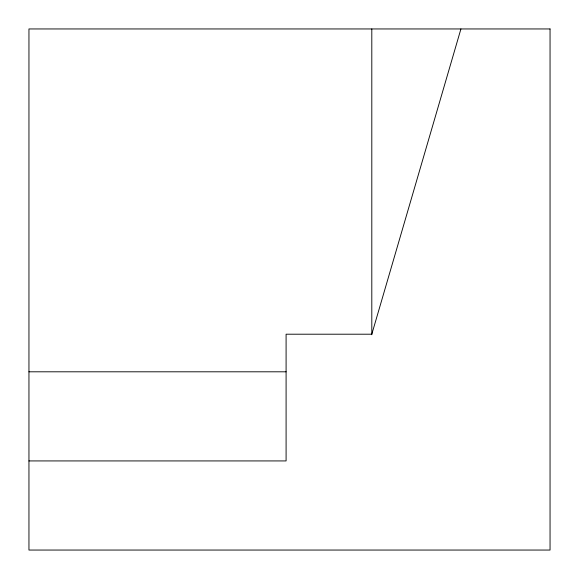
<?xml version="1.0" encoding="UTF-8"?>
<svg xmlns="http://www.w3.org/2000/svg" width="579" height="579" viewBox="0 0 579 579"><rect width="100%" height="100%" fill="white"/><g stroke="black" fill="none" stroke-linecap="round" stroke-linejoin="round"><path stroke-width="0.87" d="M460.927 28.95L371.805 334.206L286.091 334.206L286.091 460.927L28.95 460.927M28.95 371.805L286.091 371.805M371.805 28.95L371.805 334.713M550.05 28.95L28.95 28.95L28.95 550.05L550.05 550.05L550.05 28.95"/></g></svg>
